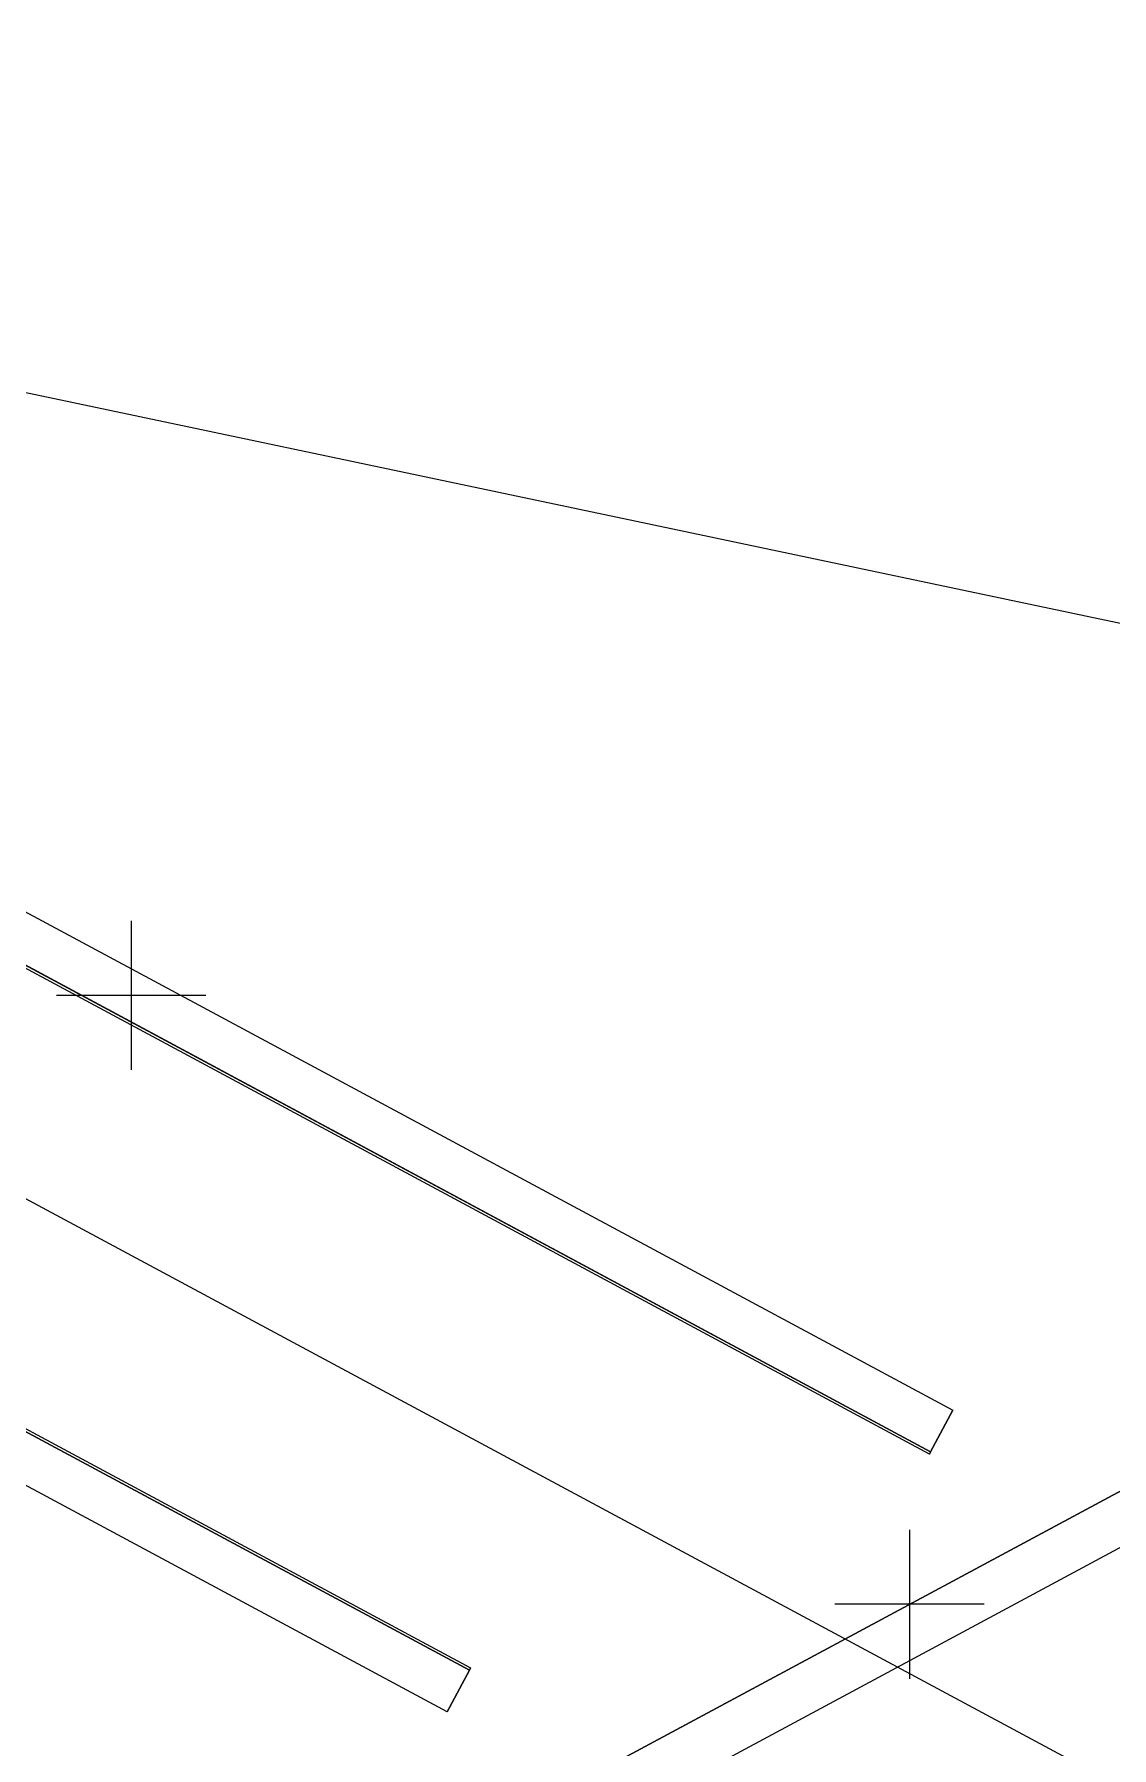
# Model space of a CAD drawing. Header units: millimetres. Extents: x -6949 to 305728, y -55091 to 76684.
# Drawn here: x 18533.2 to 18750, y 9896.9 to 10241.6 of the extents above; entities that cross this region are included whole.
import ezdxf

# ---------------------------------------------------------------- set-up
doc = ezdxf.new("R2010")
doc.units = ezdxf.units.MM
doc.layers.add('A-DETL', color=7, linetype='Continuous', lineweight=18, true_color=0x00a600)
doc.layers.add('S-BEAM', color=5, linetype='Continuous', lineweight=18)
doc.layers.add('S-FSTN', color=7, linetype='Continuous', lineweight=18)

msp = doc.modelspace()

# ---------------------------------------------------------------- linework, layer by layer
at = {"layer": 'A-DETL'}
msp.add_line((17466.4802, 10579.6785), (18750.0006, 9890.0003), dxfattribs=at)
at = {"layer": 'S-BEAM'}
for p, q in [((21739.2727, 11553.905), (15768.4695, 8345.5935)), ((21744.006, 11545.0961), (15773.2028, 8336.7846))]:
    msp.add_line(p, q, dxfattribs=at)
at = {"layer": 'S-FSTN'}
for p, q in [((18984.9705, 10073.9266), (18420.2741, 10192.9558)), ((18391.8744, 10140.1027), (18718.0532, 9964.8359)), ((18713.32, 9956.027), (18387.1411, 10131.2938)), ((18387.3777, 10131.7342), (18713.5566, 9956.4675)), ((18713.5566, 9956.4675), (18387.3777, 10131.7342)), ((18486.9757, 10089.0015), (18718.0532, 9964.8359)), ((18713.32, 9956.027), (18482.2424, 10080.1927)), ((18482.4791, 10080.6331), (18713.5566, 9956.4675)), ((18713.5566, 9956.4675), (18482.4791, 10080.6331)), ((18433.6377, 9777.6771), (18984.9705, 10073.9266)), ((18552.7155, 10063.2851), (18552.7155, 10033.2851)), ((18552.7155, 10063.2851), (18552.7155, 10033.2851)), ((18620.7637, 9912.5589), (18348.2807, 10058.9731)), ((18348.2807, 10058.9731), (18620.7637, 9912.5589)), ((18348.5174, 10059.4135), (18621.0003, 9912.9994)), ((18616.267, 9904.1905), (18343.7841, 10050.6047)), ((18567.7155, 10048.2851), (18537.7155, 10048.2851)), ((18567.7155, 10048.2851), (18537.7155, 10048.2851)), ((18620.7637, 9912.5589), (18443.3821, 10007.872)), ((18443.3821, 10007.872), (18620.7637, 9912.5589)), ((18443.6187, 10008.3124), (18621.0003, 9912.9994)), ((18616.267, 9904.1905), (18438.8854, 9999.5036)), ((18718.0532, 9964.8359), (18713.5566, 9956.4675)), ((18713.5566, 9956.4675), (18718.0532, 9964.8359)), ((18713.5566, 9956.4675), (18713.32, 9956.027)), ((18713.32, 9956.027), (18713.5566, 9956.4675)), ((18709.3041, 9940.8019), (18709.3041, 9910.8019)), ((18724.3041, 9925.8019), (18694.3041, 9925.8019)), ((18620.7637, 9912.5589), (18616.267, 9904.1905)), ((18616.267, 9904.1905), (18620.7637, 9912.5589)), ((18621.0003, 9912.9994), (18620.7637, 9912.5589)), ((18620.7637, 9912.5589), (18621.0003, 9912.9994))]:
    msp.add_line(p, q, dxfattribs=at)

doc.saveas('drawing.dxf')
